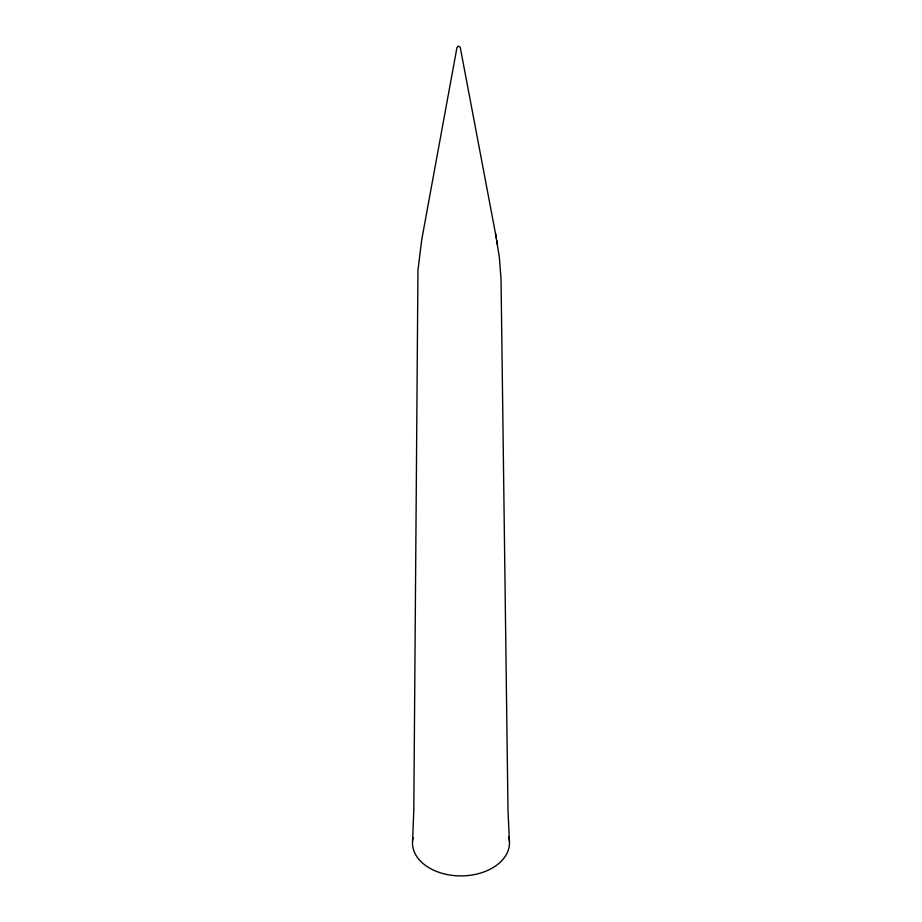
<?xml version="1.0" encoding="UTF-8"?>
<svg xmlns="http://www.w3.org/2000/svg" width="922" height="922" viewBox="0 0 922 922"><rect width="100%" height="100%" fill="white"/><g stroke="black" fill="none" stroke-linecap="round" stroke-linejoin="round"><path stroke-width="1.38" d="M495.517 233.727L460.216 47.195L458.315 46.123L456.966 47.471L421.688 239.997L417.954 270.296L413.805 810.173L412.503 842.685A48.497 32.996 -0.2 0 0 460.562 875.9A48.497 32.996 -0.2 0 0 509.497 843.134L507.999 810.599L501.038 279.378L499.401 257.641L495.517 233.727L496.29 237.911M496.704 240.342L497.5 244.653M412.664 840.23A48.497 32.996 -0.2 0 1 413.114 837.764M508.737 836.992A48.497 32.996 -0.2 0 1 509.486 841.901"/></g></svg>
